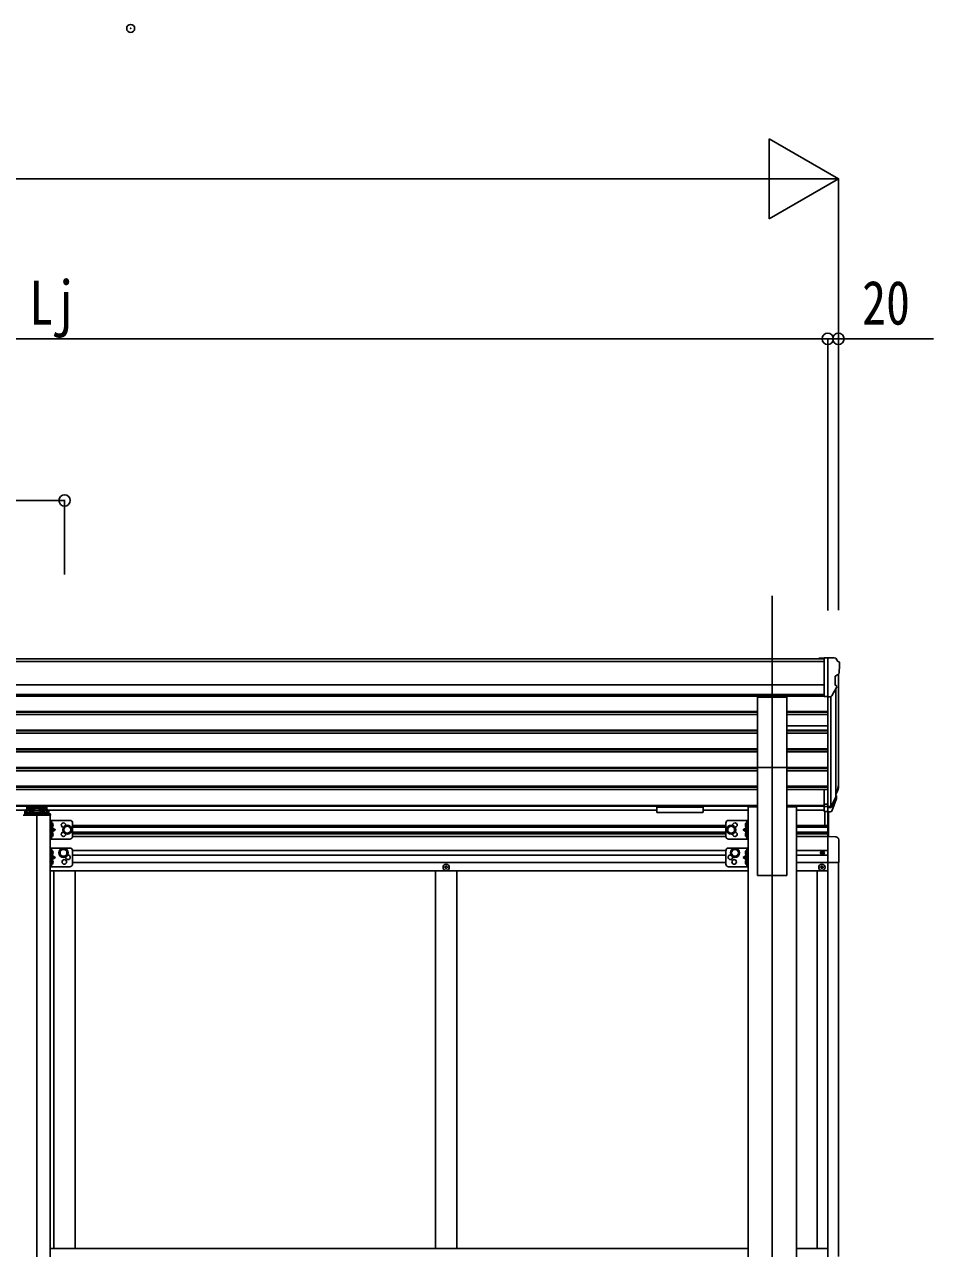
# Model space of a CAD drawing. Units: millimetres, scale not verified. Extents: x -10512 to 10512, y -7425 to 7425.
# Drawn here: x 47 to 1752, y -2673 to -377 of the extents above; entities that cross this region are included whole.
import ezdxf
from ezdxf.enums import TextEntityAlignment as Align

# ---------------------------------------------------------------- set-up
doc = ezdxf.new("R2010")
doc.units = ezdxf.units.MM
doc.header["$LTSCALE"] = 30
doc.header["$PDMODE"] = 32
doc.header["$PDSIZE"] = 15
for name, color, linetype in [('0-3_YKK_12', 2, 'Continuous'), ('0-4_YKK_13', 4, 'Continuous'), ('0-5_YKK_A1', 4, 'Continuous'), ('0-6_YKK_D', 6, 'Continuous')]:
    doc.layers.add(name, color=color, linetype=linetype)
doc.styles.add('ＭＳ ゴシック', font='')
doc.styles.get('ＭＳ ゴシック').set_extended_font_data('MS Gothic')

msp = doc.modelspace()

# ---------------------------------------------------------------- linework, layer by layer
at = {"layer": '0-3_YKK_12'}
for p, q in [((1449.94, -1448.99), (1449.94, -4623.39)), ((69.94, -1853.4), (69.94, -4280.26))]:
    msp.add_line(p, q, dxfattribs=at)
at = {"layer": '0-4_YKK_13'}
for p, q in [((1547.44, -1565.37), (1537.44, -1565.46)), ((1537.44, -1566.98), (1537.44, -1565.46)), ((1547.44, -1637.36), (1547.44, -1565.37)), ((1565.94, -1565.37), (1547.44, -1565.37)), ((1553.94, -1638.36), (1553.94, -1565.37)), ((1565.94, -1565.37), (1568.27, -1565.51)), ((1569.03, -1565.94), (1573.1, -1571.75)), ((1575.94, -1574.74), (1575.94, -1575.37)), ((1567.94, -1599.89), (1567.94, -1616.16)), ((1573.41, -1596.56), (1568.09, -1599.63)), ((1561.57, -1636.54), (1570.57, -1620.95)), ((1422.44, -1770.82), (1422.44, -1639.02)), ((1422.44, -1639.02), (1477.44, -1639.02)), ((1477.44, -1770.82), (1477.44, -1639.02)), ((1547.44, -1637.36), (1553.94, -1637.36)), ((1553.94, -1638.36), (1559.15, -1638.04)), ((1422.44, -1770.82), (1477.44, -1770.82)), ((1547.44, -1811.77), (1547.44, -1853.13)), ((1553.94, -1799.1), (1553.94, -1853.87)), ((1572.24, -1811.91), (1568.97, -1818.97)), ((1560.37, -1843.45), (1568.13, -1828.04)), ((1569.58, -1828.4), (1561.38, -1844.58)), ((1570.19, -1828.96), (1561.38, -1852.51)), ((1572.85, -1813.28), (1568.97, -1821.23)), ((1570.53, -1824.56), (1570.19, -1828.96)), ((93.94, -1857.39), (45.94, -1857.39)), ((47.44, -1852.93), (47.44, -1857.39)), ((49.94, -1850.36), (51.44, -1850.36)), ((49.94, -1852.87), (49.94, -1857.39)), ((49.94, -1852.87), (51.44, -1852.87)), ((49.94, -1854.76), (89.94, -1854.76)), ((88.44, -1844.44), (51.44, -1844.44)), ((51.44, -1844.44), (51.44, -1852.87)), ((51.44, -1846.92), (88.44, -1846.92)), ((54.04, -1849.36), (54.04, -1849.84)), ((57.49, -1851.25), (57.49, -1851.58)), ((59.45, -1850.92), (59.45, -1851.26)), ((59.94, -1850.01), (59.94, -1852.69)), ((60.43, -1850.92), (60.43, -1851.26)), ((62.39, -1851.58), (62.39, -1851.25)), ((65.84, -1849.36), (65.84, -1849.84)), ((74.04, -1849.36), (74.04, -1849.84)), ((77.49, -1851.25), (77.49, -1851.58)), ((79.45, -1850.92), (79.45, -1851.26)), ((79.94, -1850.01), (79.94, -1852.69)), ((80.43, -1850.92), (80.43, -1851.26)), ((82.39, -1851.58), (82.39, -1851.25)), ((85.84, -1849.36), (85.84, -1849.84)), ((88.44, -1844.44), (88.44, -1852.87)), ((88.44, -1850.36), (89.94, -1850.36)), ((88.44, -1852.87), (89.94, -1852.87)), ((89.94, -1852.87), (89.94, -1857.39)), ((92.44, -1857.39), (92.44, -1852.93)), ((95.44, -1858.89), (95.44, -1860.39)), ((1232.94, -1843.68), (1232.94, -1854.43)), ((1232.94, -1843.87), (1232.94, -1845.41)), ((1234.94, -1843.01), (1317.94, -1843.01)), ((1234.94, -1845.19), (1317.94, -1845.19)), ((1234.94, -1855.1), (1317.94, -1855.1)), ((1319.94, -1843.68), (1319.94, -1854.43)), ((1547.44, -1839.23), (1553.94, -1839.23)), ((1547.44, -1844.11), (1553.94, -1844.11)), ((1547.44, -1853.13), (1553.94, -1853.13)), ((1548.44, -1879.37), (1548.44, -1853.13)), ((1553.94, -1844.13), (1559.08, -1844.13)), ((1553.94, -1845.93), (1558.79, -1845.93)), ((1553.94, -1899.87), (1553.94, -1853.13)), ((1553.94, -1853.87), (1558.79, -1853.87)), ((1555.44, -1899.95), (1555.44, -1853.87)), ((95.44, -1860.39), (44.44, -1860.39)), ((94.94, -1869.87), (94.94, -1904.87)), ((131.94, -1869.87), (94.94, -1869.87)), ((97.44, -1869.87), (97.44, -1904.87)), ((97.94, -1874.37), (98.74, -1874.51)), ((136.94, -1874.87), (136.94, -1899.87)), ((1362.74, -1874.87), (1362.74, -1899.87)), ((1367.74, -1869.87), (1404.74, -1869.87)), ((1401.74, -1874.37), (1400.94, -1874.51)), ((1402.24, -1869.87), (1402.24, -1904.87)), ((1404.74, -1869.87), (1404.74, -1904.87)), ((131.94, -1904.87), (94.94, -1904.87)), ((97.94, -1882.37), (97.44, -1882.28)), ((97.44, -1887.37), (104.44, -1887.37)), ((97.94, -1900.37), (97.44, -1900.28)), ((97.94, -1882.37), (98.74, -1882.23)), ((97.94, -1892.37), (98.74, -1892.51)), ((97.94, -1900.37), (98.74, -1900.23)), ((1367.74, -1904.87), (1404.74, -1904.87)), ((1402.24, -1887.37), (1395.24, -1887.37)), ((1401.74, -1882.37), (1400.94, -1882.23)), ((1401.74, -1892.37), (1400.94, -1892.51)), ((1401.74, -1900.37), (1400.94, -1900.23)), ((1401.74, -1882.37), (1402.24, -1882.28)), ((1401.74, -1900.37), (1402.24, -1900.28)), ((1553.94, -1899.87), (1569.23, -1900.67)), ((1553.94, -1899.87), (1553.94, -1949.06)), ((94.94, -1921.75), (94.94, -1956.75)), ((131.94, -1921.75), (94.94, -1921.75)), ((97.44, -1921.75), (97.44, -1956.75)), ((97.94, -1926.25), (97.44, -1926.34)), ((97.94, -1926.25), (98.74, -1926.39)), ((136.94, -1926.75), (136.94, -1951.75)), ((1362.74, -1926.75), (1362.74, -1951.75)), ((1367.74, -1921.75), (1404.74, -1921.75)), ((1401.74, -1926.25), (1400.94, -1926.39)), ((1401.74, -1926.25), (1402.24, -1926.34)), ((1402.24, -1921.75), (1402.24, -1956.75)), ((1404.74, -1921.75), (1404.74, -1956.75)), ((1574.44, -1906.17), (1574.44, -1949.06)), ((97.44, -1939.25), (104.44, -1939.25)), ((97.94, -1944.25), (97.44, -1944.34)), ((97.94, -1934.25), (98.74, -1934.11)), ((97.94, -1944.25), (98.74, -1944.39)), ((1402.24, -1939.25), (1395.24, -1939.25)), ((1401.74, -1934.25), (1400.94, -1934.11)), ((1401.74, -1944.25), (1400.94, -1944.39)), ((1401.74, -1944.25), (1402.24, -1944.34)), ((1542.71, -1931.16), (1541.89, -1931.16)), ((1545.17, -1930.34), (1545.99, -1930.34)), ((1574.44, -1949.06), (1553.94, -1949.06)), ((131.94, -1956.75), (94.94, -1956.75)), ((97.94, -1952.25), (98.74, -1952.11)), ((836.44, -1958.25), (835.44, -1958.25)), ((839.44, -1957.25), (840.44, -1957.25)), ((1367.74, -1956.75), (1404.74, -1956.75)), ((1401.74, -1952.25), (1400.94, -1952.11)), ((1541.44, -1958.25), (1540.44, -1958.25)), ((1544.44, -1957.25), (1545.44, -1957.25))]:
    msp.add_line(p, q, dxfattribs=at)
for points in [[(58.47, -1851.48), (58.66, -1851.5), (58.74, -1851.51), (58.85, -1851.51), (59.01, -1851.5), (59.16, -1851.47), (59.29, -1851.43), (59.38, -1851.38), (59.43, -1851.32)], [(60.45, -1851.32), (60.51, -1851.38), (60.6, -1851.43), (60.72, -1851.47), (60.87, -1851.5), (61.04, -1851.51), (61.14, -1851.51), (61.22, -1851.5), (61.41, -1851.48)], [(78.47, -1851.48), (78.66, -1851.5), (78.74, -1851.51), (78.85, -1851.51), (79.01, -1851.5), (79.16, -1851.47), (79.29, -1851.43), (79.38, -1851.38), (79.43, -1851.32)], [(80.45, -1851.32), (80.51, -1851.38), (80.6, -1851.43), (80.72, -1851.47), (80.87, -1851.5), (81.04, -1851.51), (81.14, -1851.51), (81.22, -1851.5), (81.41, -1851.48)], [(1232.94, -1843.68), (1232.98, -1843.48), (1233.06, -1843.34), (1233.16, -1843.25), (1233.26, -1843.19), (1233.38, -1843.14), (1233.67, -1843.08), (1234.16, -1843.03), (1234.71, -1843.01), (1234.94, -1843.01)], [(1232.94, -1854.43), (1232.98, -1854.63), (1233.06, -1854.77), (1233.16, -1854.86), (1233.26, -1854.92), (1233.38, -1854.97), (1233.67, -1855.03), (1234.16, -1855.08), (1234.71, -1855.1), (1234.94, -1855.1)], [(1317.94, -1843.01), (1318.29, -1843.02), (1318.82, -1843.04), (1319.27, -1843.09), (1319.58, -1843.17), (1319.75, -1843.27), (1319.87, -1843.41), (1319.93, -1843.59), (1319.94, -1843.68)], [(1317.94, -1855.1), (1318.29, -1855.09), (1318.82, -1855.07), (1319.27, -1855.02), (1319.58, -1854.94), (1319.75, -1854.84), (1319.87, -1854.7), (1319.93, -1854.52), (1319.94, -1854.43)], [(97.06, -1878.37), (97.69, -1877.18), (99.92, -1876.07)], [(97.06, -1878.37), (97.69, -1879.56), (99.92, -1880.67)], [(97.94, -1882.37), (97.94, -1874.37), (97.44, -1874.46), (97.44, -1882.28)], [(1402.63, -1878.37), (1401.99, -1877.18), (1399.76, -1876.07)], [(1402.63, -1878.37), (1401.99, -1879.56), (1399.76, -1880.67)], [(1401.74, -1882.37), (1401.74, -1874.37), (1402.24, -1874.46), (1402.24, -1882.28)], [(97.06, -1896.37), (97.69, -1895.18), (99.92, -1894.07)], [(97.06, -1896.37), (97.69, -1897.56), (99.92, -1898.67)], [(97.44, -1882.37), (104.44, -1887.37), (97.44, -1892.37)], [(97.94, -1900.37), (97.94, -1892.37), (97.44, -1892.46), (97.44, -1900.28)], [(1402.24, -1882.37), (1395.24, -1887.37), (1402.24, -1892.37)], [(1402.63, -1896.37), (1401.99, -1895.18), (1399.76, -1894.07)], [(1402.63, -1896.37), (1401.99, -1897.56), (1399.76, -1898.67)], [(1401.74, -1900.37), (1401.74, -1892.37), (1402.24, -1892.46), (1402.24, -1900.28)], [(97.06, -1930.25), (97.69, -1929.06), (99.92, -1927.95)], [(97.94, -1926.25), (97.94, -1934.25), (97.44, -1934.16), (97.44, -1926.34)], [(1402.62, -1930.25), (1401.99, -1929.06), (1399.76, -1927.95)], [(1401.74, -1926.25), (1401.74, -1934.25), (1402.24, -1934.16), (1402.24, -1926.34)], [(97.06, -1930.25), (97.69, -1931.44), (99.92, -1932.55)], [(97.06, -1948.25), (97.69, -1947.06), (99.92, -1945.95)], [(97.06, -1948.25), (97.69, -1949.44), (99.92, -1950.55)], [(97.44, -1934.25), (104.44, -1939.25), (97.44, -1944.25)], [(97.94, -1944.25), (97.94, -1952.25), (97.44, -1952.16), (97.44, -1944.34)], [(1402.24, -1934.25), (1395.24, -1939.25), (1402.24, -1944.25)], [(1402.62, -1930.25), (1401.99, -1931.44), (1399.76, -1932.55)], [(1402.62, -1948.25), (1401.99, -1947.06), (1399.76, -1945.95)], [(1402.62, -1948.25), (1401.99, -1949.44), (1399.76, -1950.55)], [(1401.74, -1944.25), (1401.74, -1952.25), (1402.24, -1952.16), (1402.24, -1944.34)], [(1541.89, -1931.16), (1541.89, -1930.34), (1542.71, -1930.34)], [(1543.53, -1929.52), (1543.53, -1928.7), (1544.35, -1928.7), (1544.35, -1929.52)], [(1544.35, -1931.98), (1544.35, -1932.8), (1543.53, -1932.8), (1543.53, -1931.98)], [(1545.99, -1930.34), (1545.99, -1931.16), (1545.17, -1931.16)], [(835.44, -1958.25), (835.44, -1957.25), (836.44, -1957.25)], [(837.44, -1956.25), (837.44, -1955.25), (838.44, -1955.25), (838.44, -1956.25)], [(838.44, -1959.25), (838.44, -1960.25), (837.44, -1960.25), (837.44, -1959.25)], [(840.44, -1957.25), (840.44, -1958.25), (839.44, -1958.25)], [(1540.44, -1958.25), (1540.44, -1957.25), (1541.44, -1957.25)], [(1542.44, -1956.25), (1542.44, -1955.25), (1543.44, -1955.25), (1543.44, -1956.25)], [(1543.44, -1959.25), (1543.44, -1960.25), (1542.44, -1960.25), (1542.44, -1959.25)], [(1545.44, -1957.25), (1545.44, -1958.25), (1544.44, -1958.25)]]:
    msp.add_lwpolyline(points, dxfattribs=at)
for points in [[(126.94, -1894.88), (120.44, -1891.12), (120.44, -1883.62), (126.94, -1879.87), (133.44, -1883.62), (133.44, -1891.12)], [(1372.74, -1894.88), (1379.24, -1891.12), (1379.24, -1883.62), (1372.74, -1879.87), (1366.24, -1883.62), (1366.24, -1891.12)], [(119.94, -1938.26), (113.44, -1934.5), (113.44, -1927), (119.94, -1923.25), (126.44, -1927), (126.44, -1934.5)], [(1379.74, -1938.26), (1386.24, -1934.5), (1386.24, -1927), (1379.74, -1923.25), (1373.24, -1927), (1373.24, -1934.5)]]:
    msp.add_lwpolyline(points, close=True, dxfattribs=at)
for centre, radius in [((126.94, -1887.37), 8.5), ((126.94, -1887.37), 7.5), ((126.94, -1887.37), 6.5), ((1372.74, -1887.37), 8.5), ((1372.74, -1887.37), 7.5), ((1372.74, -1887.37), 6.5), ((119.94, -1930.75), 8.5), ((119.94, -1930.75), 7.5), ((119.94, -1930.75), 6.5), ((1379.74, -1930.75), 8.5), ((1379.74, -1930.75), 7.5), ((1379.74, -1930.75), 6.5), ((1543.94, -1930.75), 3.75), ((121.44, -1947.75), 4.25), ((1378.24, -1947.75), 4.25), ((837.94, -1957.75), 5.9), ((1542.94, -1957.75), 5.9)]:
    msp.add_circle(centre, radius, dxfattribs=at)
for centre, radius, start, end in [((1568.21, -1566.51), 1, 35, 86.5), ((1572.94, -1574.74), 3, 0, 87), ((1373.94, -1575.37), 202, 355.05096, 0), ((1568.24, -1599.89), 0.3, 120, 180), ((1569.04, -1592.18), 6.18, 315.00103, 354.2965), ((1568.24, -1616.16), 0.3, 180, 265.2833), ((1567.97, -1619.45), 3, 330, 85.2833), ((1558.97, -1635.04), 3, 273.5, 330), ((1543.35, -1802.41), 30.41, 341.80266, 352.8448), ((1544.76, -1804.17), 29.53, 342.01856, 353.49194), ((93.94, -1858.89), 1.5, 0, 90), ((98.59, -1875.4), 0.9, 32.05588, 80), ((98.59, -1881.34), 0.9, 280, 327.94412), ((93.84, -1878.37), 6.5, 327.94412, 32.05588), ((119.94, -1878.87), 4.25, 353.70569, 265.23923), ((131.94, -1874.87), 5, 0, 90), ((1367.74, -1874.87), 5, 90, 180), ((1379.74, -1878.87), 4.25, 274.76077, 186.29431), ((1405.84, -1878.37), 6.5, 147.94412, 212.05588), ((1401.09, -1875.4), 0.9, 100, 147.94412), ((1401.09, -1881.34), 0.9, 212.05588, 260), ((98.59, -1893.4), 0.9, 32.05588, 80), ((98.59, -1899.34), 0.9, 280, 327.94412), ((93.84, -1896.37), 6.5, 327.94412, 32.05588), ((119.94, -1895.87), 4.25, 94.76077, 6.29431), ((131.94, -1899.87), 5, 270, 0), ((1367.74, -1899.87), 5, 180, 270), ((1379.74, -1895.87), 4.25, 173.70569, 85.23923), ((1405.84, -1896.37), 6.5, 147.94412, 212.05588), ((1401.09, -1893.4), 0.9, 100, 147.94412), ((1401.09, -1899.34), 0.9, 212.05588, 260), ((1568.94, -1906.17), 5.5, 0, 87), ((98.59, -1927.28), 0.9, 32.05588, 80), ((93.84, -1930.25), 6.5, 327.94412, 32.05588), ((131.94, -1926.75), 5, 0, 90), ((1367.74, -1926.75), 5, 90, 180), ((1405.84, -1930.25), 6.5, 147.94412, 212.05588), ((1401.09, -1927.28), 0.9, 100, 147.94412), ((98.59, -1933.22), 0.9, 280, 327.94412), ((98.59, -1945.28), 0.9, 32.05588, 80), ((93.84, -1948.25), 6.5, 327.94412, 32.05588), ((128.44, -1939.25), 4.25, 162.88004, 107.12346), ((1371.24, -1939.25), 4.25, 72.87654, 17.11996), ((1405.84, -1948.25), 6.5, 147.94412, 212.05588), ((1401.09, -1933.22), 0.9, 212.05588, 260), ((1401.09, -1945.28), 0.9, 100, 147.94412), ((1542.71, -1929.52), 0.82, 270, 0), ((1542.71, -1931.98), 0.82, 0, 90), ((1545.17, -1929.52), 0.82, 180, 270), ((1545.17, -1931.98), 0.82, 90, 180), ((98.59, -1951.22), 0.9, 280, 327.94412), ((131.94, -1951.75), 5, 270, 0), ((836.44, -1956.25), 1, 270, 0), ((836.44, -1959.25), 1, 0, 90), ((839.44, -1956.25), 1, 180, 270), ((839.44, -1959.25), 1, 90, 180), ((1367.74, -1951.75), 5, 180, 270), ((1401.09, -1951.22), 0.9, 212.05588, 260), ((1541.44, -1956.25), 1, 270, 0), ((1541.44, -1959.25), 1, 0, 90), ((1544.44, -1956.25), 1, 180, 270), ((1544.44, -1959.25), 1, 90, 180)]:
    msp.add_arc(centre, radius, start, end, dxfattribs=at)
for centre, major_axis, ratio, start_param, end_param in [((1486.08, -1797.92), (-87.93, 4.42), 0.541684, 3.060334, 3.2172517), ((1485.29, -1804.6), (89.06, 1.43), 0.57596, 6.1985533, 6.3701348), ((1484.02, -1804.5), (88.05, 0), 0.90356, 5.9828017, 6.0168888), ((1569.23, -1824.56), (-1.3, 0), 0.90356, 2.9359903, 4.9130961), ((1483.31, -1808.37), (89.07, 0), 0.90356, 6.0316505, 6.077583), ((49.94, -1852.93), (0, 2.57), 0.97237, 6.2831853, 7.8539816), ((59.94, -1849.36), (5.9, 0), 0.342073, 0, 3.1415927), ((59.94, -1844.07), (8.02, 0), 0.939674, 4.4018361, 4.5279947), ((59.94, -1844.41), (8.02, 0), 0.939674, 4.4018361, 4.5279947), ((59.94, -1843.4), (8.02, 0), 0.939674, 4.6512338, 4.7735441), ((59.94, -1844.07), (-8.02, 0), 0.939674, 1.7551906, 1.8813492), ((59.94, -1844.41), (-8.02, 0), 0.939674, 1.7551906, 1.8813492), ((79.94, -1849.36), (5.9, 0), 0.342073, 0, 3.1415927), ((79.94, -1844.07), (8.02, 0), 0.939674, 4.4018361, 4.5279947), ((79.94, -1844.41), (8.02, 0), 0.939674, 4.4018361, 4.5279947), ((79.94, -1843.4), (8.02, 0), 0.939674, 4.6512338, 4.7735441), ((79.94, -1844.07), (-8.02, 0), 0.939674, 1.7551906, 1.8813492), ((79.94, -1844.41), (-8.02, 0), 0.939674, 1.7551906, 1.8813492), ((89.94, -1852.93), (0, 2.57), 0.97237, 4.712389, 6.2831853), ((1234.94, -1845.41), (2, 0), 0.109601, 1.5707963, 3.1415927), ((1317.94, -1845.41), (2, 0), 0.109601, 0, 1.5707963), ((1558.79, -1843.22), (3, 0), 0.90356, 4.712389, 5.7595865), ((1558.79, -1851.16), (-3, 0), 0.90356, 1.5707963, 2.6179939), ((1559.08, -1842.77), (1.5, 0), 0.90356, 4.712389, 5.7595865)]:
    msp.add_ellipse(centre, major_axis=major_axis, ratio=ratio, start_param=start_param, end_param=end_param, dxfattribs=at)
for centre in [(59.94, -1849.84), (79.94, -1849.84)]:
    msp.add_ellipse(centre, major_axis=(5.9, 0), ratio=0.342073, dxfattribs=at)
at = {"layer": '0-5_YKK_A1'}
for p, q in [((1547.44, -1566.98), (-1293.56, -1566.98)), ((1547.44, -1572.19), (-1293.56, -1572.19)), ((1553.94, -1606.48), (1553.94, -1799.1)), ((1573.94, -1595.95), (1573.94, -1798.73)), ((1547.44, -1615.72), (-1303.56, -1615.72)), ((1568.97, -1623.72), (1568.97, -1825.44)), ((1547.44, -1633.58), (-1303.56, -1633.58)), ((1547.44, -1636.82), (-1303.56, -1636.82)), ((1559.94, -1637.88), (1559.95, -1843.87)), ((-1282.56, -1665.68), (1422.44, -1665.68)), ((-1282.56, -1667.17), (1422.44, -1667.17)), ((-1282.56, -1671.49), (1422.44, -1671.49)), ((1553.94, -1665.68), (1477.44, -1665.68)), ((1553.94, -1667.17), (1477.44, -1667.17)), ((1553.94, -1671.49), (1477.44, -1671.49)), ((1553.94, -1692.45), (1477.44, -1692.45)), ((-1282.56, -1700.77), (1422.44, -1700.77)), ((-1282.56, -1702.26), (1422.44, -1702.26)), ((-1282.56, -1706.58), (1422.44, -1706.58)), ((1553.94, -1700.77), (1477.44, -1700.77)), ((1553.94, -1702.26), (1477.44, -1702.26)), ((1553.94, -1706.58), (1477.44, -1706.58)), ((-1282.56, -1735.81), (1422.44, -1735.81)), ((-1282.56, -1737.31), (1422.44, -1737.31)), ((-1282.56, -1741.63), (1422.44, -1741.63)), ((1553.94, -1735.81), (1477.44, -1735.81)), ((1553.94, -1737.31), (1477.44, -1737.31)), ((1553.94, -1741.63), (1477.44, -1741.63)), ((-1282.56, -1770.97), (1422.44, -1770.97)), ((-1282.56, -1772.46), (1422.44, -1772.46)), ((-1282.56, -1776.78), (1422.44, -1776.78)), ((1422.44, -1770.82), (1422.44, -1973.39)), ((1477.44, -1770.82), (1477.44, -1973.39)), ((1553.94, -1770.97), (1477.44, -1770.97)), ((1553.94, -1772.46), (1477.44, -1772.46)), ((1553.94, -1776.78), (1477.44, -1776.78)), ((-1282.56, -1805.95), (1422.44, -1805.95)), ((-1282.56, -1807.45), (1422.44, -1807.45)), ((-1282.56, -1811.77), (1422.44, -1811.77)), ((1553.94, -1805.95), (1477.44, -1805.95)), ((1553.94, -1807.45), (1477.44, -1807.45)), ((1553.94, -1811.77), (1477.44, -1811.77)), ((-1282.56, -1841.8), (1422.44, -1841.8)), ((-1282.56, -1843.2), (1422.44, -1843.2)), ((-1093.06, -1850.88), (1232.94, -1850.88)), ((1319.94, -1850.88), (1404.74, -1850.88)), ((1404.74, -1844.39), (1404.74, -4473.39)), ((1404.74, -1844.39), (1422.44, -1844.39)), ((1547.44, -1841.8), (1477.44, -1841.8)), ((1547.44, -1843.2), (1477.44, -1843.2)), ((1495.14, -1844.39), (1477.44, -1844.39)), ((1495.14, -1844.39), (1495.14, -4473.39)), ((1495.14, -1850.88), (1547.44, -1850.88)), ((94.94, -1860.39), (94.94, -4223.39)), ((1362.74, -1879.37), (136.94, -1879.37)), ((1553.94, -1879.37), (1495.14, -1879.37)), ((136.91, -1900.37), (1362.77, -1900.37)), ((1362.74, -1882.87), (136.94, -1882.87)), ((1362.74, -1891.87), (136.94, -1891.87)), ((1362.74, -1895.37), (136.94, -1895.37)), ((1553.94, -1882.87), (1495.14, -1882.87)), ((1553.94, -1891.87), (1495.14, -1891.87)), ((1553.94, -1895.37), (1495.14, -1895.37)), ((1495.14, -1900.37), (1553.94, -1900.37)), ((1553.94, -3773.87), (1553.94, -1899.87)), ((1362.77, -1926.25), (136.92, -1926.25)), ((1553.94, -1926.25), (1495.14, -1926.25)), ((1362.74, -1935.25), (136.94, -1935.25)), ((1362.74, -1948.75), (136.94, -1948.75)), ((1553.94, -1935.25), (1495.14, -1935.25)), ((1553.94, -1948.75), (1495.14, -1948.75)), ((1573.94, -1949.07), (1573.94, -2687.87)), ((1404.74, -1964.25), (94.94, -1964.25)), ((101.94, -1964.25), (101.94, -2671.87)), ((141.94, -1964.25), (141.94, -2671.87)), ((817.94, -1964.25), (817.94, -2671.87)), ((857.94, -1964.25), (857.94, -2671.87)), ((1422.44, -1973.39), (1477.44, -1973.39)), ((1495.14, -1964.25), (1553.94, -1964.25)), ((1533.94, -2672.37), (1533.94, -1964.25)), ((1404.74, -2672.37), (94.94, -2672.37)), ((1553.94, -2672.37), (1495.14, -2672.37))]:
    msp.add_line(p, q, dxfattribs=at)
msp.add_point((245.97, -384.99), dxfattribs=at)
at = {"layer": '0-6_YKK_D'}
for p, q in [((1573.94, -666.98), (1444.04, -591.98)), ((1444.04, -591.98), (1444.04, -741.98)), ((-4044.06, -666.98), (1423.94, -666.98)), ((1573.94, -666.98), (1314.13, -666.98)), ((1573.94, -666.98), (1444.04, -741.98)), ((1573.94, -1475.55), (1573.94, -665.98)), ((-1310.06, -966.98), (1553.94, -966.98)), ((1553.94, -1476.55), (1553.94, -965.98)), ((1553.94, -1476.55), (1553.94, -965.98)), ((1573.94, -1474.55), (1573.94, -965.98)), ((-594.06, -1269.99), (121.94, -1269.99)), ((121.94, -1408.96), (121.94, -1268.99))]:
    msp.add_line(p, q, dxfattribs=at)
msp.add_lwpolyline([(1553.94, -966.98), (1573.94, -966.98), (1752.44, -966.98)], dxfattribs=at)
for centre in [(1553.94, -966.98), (1553.94, -966.98), (1573.94, -966.98), (121.94, -1269.99)]:
    msp.add_circle(centre, 10.62, dxfattribs=at)

# ---------------------------------------------------------------- texts
at = {"layer": '0-6_YKK_D', "style": 'ＭＳ ゴシック', "width": 0.8}
for s, p in [('Lj', (55.94, -964.98)), ('20', (1618.44, -964.98))]:
    msp.add_text(s, height=82.48, dxfattribs=at).set_placement(p, align=Align.BOTTOM_LEFT)

doc.saveas('drawing.dxf')
